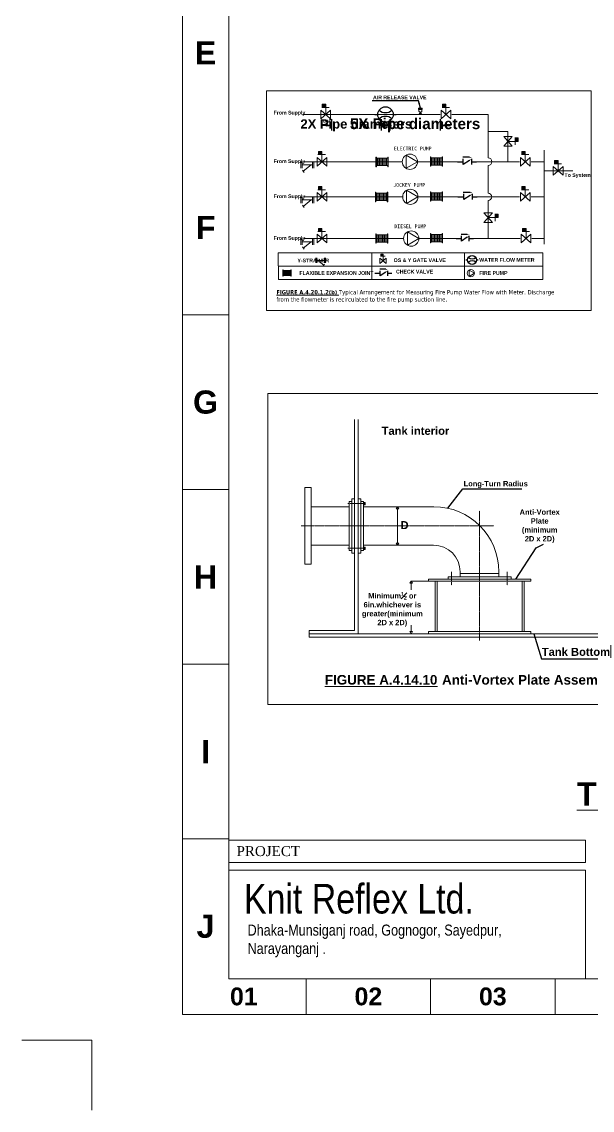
# Model space of a CAD drawing. Header units: inches. Extents: x -98933 to 1585249, y -3352739 to 192771.
# Drawn here: x 57111 to 57553, y 49488 to 50331 of the extents above; entities that cross this region are included whole.
import ezdxf

# ---------------------------------------------------------------- set-up
doc = ezdxf.new("R2010")
doc.units = ezdxf.units.IN
doc.header["$MEASUREMENT"] = 0
doc.header["$PDMODE"] = 35
doc.linetypes.add('HIDDEN', pattern=[0.375, 0.25, -0.125])
doc.layers.get('0').update_dxf_attribs({"lineweight": 0})
doc.layers.get('Defpoints').update_dxf_attribs({"lineweight": 0})
for name, color, linetype in [('017339-5001-45DD-GROUND$0$45MECH-NEW-MW-PIPE', 3, 'Continuous'), ('MAIN-PIPE', 33, 'Continuous'), ('NAFFCO-EQUIP', 7, 'Continuous'), ('PP', 7, 'Continuous')]:
    doc.layers.add(name, color=color, linetype=linetype)
for name, color, linetype, lineweight in [('BORDER', 200, 'Continuous', 5), ('Building', 193, 'Continuous', 0), ('Col.Tex', 3, 'Continuous', 5), ('DIM.', 251, 'Continuous', 5), ('FF-VALVES', 170, 'Continuous', 18), ('flexible joint', 10, 'Continuous', 5), ('Inline', 7, 'Continuous', 0), ('Outline', 7, 'Continuous', 0), ('SADSAD', 7, 'Continuous', 5), ('Scale', 7, 'Continuous', 0), ('Scale_Text', 7, 'Continuous', 0), ('smoke', 232, 'Continuous', 13), ('Text', 7, 'Continuous', 0), ('TEXT-2', 6, 'Continuous', 0), ('TEXT_TITLEBOX', 7, 'Continuous', 13), ('Titelblk', 7, 'Continuous', 25), ('TITLE', 7, 'Continuous', 20), ('wall', 7, 'Continuous', 0), ('y strainer', 10, 'Continuous', 5)]:
    doc.layers.add(name, color=color, linetype=linetype, lineweight=lineweight)
doc.styles.add('MONOTEX', font='times.ttf')
doc.styles.add('MONOTEXT', font='txt')
doc.styles.add('SHT-TEXT-1', font='times.ttf', dxfattribs={"height": 12})
doc.styles.get("Standard").update_dxf_attribs({"font": 'arialbd.ttf', "height": 24})
doc.styles.add('TEXT', font='arial.ttf')
doc.dimstyles.new('1-100', dxfattribs={"dimtxt": 6, "dimasz": 3, "dimexe": 4, "dimexo": 0.0625, "dimgap": 2, "dimtad": 1, "dimdec": 4, "dimzin": 0, "dimdsep": 46, "dimlunit": 4, "dimtxsty": 'Standard', "dimblk": 'ARCHTICK', "dimcen": 0.09, "dimclrt": 7, "dimadec": 0, "dimazin": 0, "dimtfac": 0.75, "dimtdec": 4, "dimtix": 1, "dimtofl": 0, "dimtmove": 0, "dimatfit": 3, "dimfxl": 4, "dimfxlon": 1, "dimtolj": 1, "dimtzin": 0, "dimarcsym": 0})
doc.dimstyles.new('STANDARD$7', dxfattribs={"dimscale": 0, "dimtxt": 7, "dimasz": 2, "dimexe": 0.1875, "dimexo": 0.0625, "dimgap": 0.09, "dimtad": 0, "dimtih": 1, "dimtoh": 1, "dimdec": 4, "dimzin": 0, "dimdsep": 46, "dimtxsty": 'Standard', "dimblk": 'DOT', "dimcen": 0.09375, "dimclrt": 256, "dimadec": 0, "dimazin": 0, "dimtfac": 1, "dimtdec": 4, "dimtofl": 0, "dimtmove": 0, "dimatfit": 3, "dimfxl": 1, "dimtolj": 1, "dimtzin": 0, "dimarcsym": 0})

# ---------------------------------------------------------------- blocks, each defined once
blk = doc.blocks.new('A$C1F5D063A')
at = {"layer": 'y strainer', "linetype": 'Continuous'}
for p, q in [((0, 126), (0, 0)), ((30, 126), (30, 0)), ((30, 63), (225, 63)), ((55, 63), (205, -60)), ((225, 126), (225, 0)), ((254, 126), (254, 0)), ((222, -39), (188, -82))]:
    blk.add_line(p, q, dxfattribs=at)
blk = doc.blocks.new('gggg')
at = {"layer": 'NAFFCO-EQUIP', "color": 6}
for p, q in [((660737, 866022.1), (660751.8, 866022.1)), ((660751.8, 866015.1), (660751.8, 866029.2)), ((660773.1, 866015.1), (660773.1, 866029.2)), ((660773.1, 866022.1), (660784.8, 866022.1))]:
    blk.add_line(p, q, dxfattribs=at)
at = {"layer": 'NAFFCO-EQUIP', "color": 6, "elevation": -1.1}
blk.add_lwpolyline([(660767.5, 866033.2), (660750.7, 866033.2)], dxfattribs=at)
at = {"layer": 'NAFFCO-EQUIP', "color": 6}
blk.add_lwpolyline([(660767.5, 866025.5), (660751.8, 866015.1)], dxfattribs=at)
for points in [[(660765.6, 866022.3), (660773.1, 866029.3), (660763.8, 866025.1)], [(660767.5, 866034.4, -1.1), (660774.6, 866033.2, -1.1), (660767.5, 866032, -1.1)]]:
    blk.add_solid(points, dxfattribs=at)
blk = doc.blocks.new('A$C0680352D')
at = {"layer": 'flexible joint'}
for p, q in [((12, 119), (95, 119)), ((12, 104), (95, 104)), ((12, 90), (95, 90)), ((12, 75), (95, 75)), ((12, 60), (95, 60)), ((12, 45), (95, 45)), ((12, 31), (95, 31)), ((12, 16), (95, 16))]:
    blk.add_line(p, q, dxfattribs=at)
for points in [[(0, 134), (107, 134), (107, 138), (0, 138)], [(12, 134), (95, 134), (95, 5), (12, 5)], [(0, 5), (107, 5), (107, 0), (0, 0)]]:
    blk.add_lwpolyline(points, close=True, dxfattribs=at)
blk = doc.blocks.new('A$C47DA282D')
at = {"lineweight": -2}
h = blk.add_hatch(color=5, dxfattribs=at)
h.dxf.hatch_style = 1
h.paths.add_polyline_path([(205, 118), (169, 118), (169, 69), (205, 69)])
at = {"color": 1, "lineweight": 20, "ltscale": 2}
for p, q in [((0, 138), (122, 138)), ((122, 0), (0, 138)), ((0, 0), (122, 138)), ((61, 69), (205, 69)), ((161, 19), (161, 125)), ((122, 0), (0, 0))]:
    blk.add_line(p, q, dxfattribs=at)
at = {"lineweight": -2}
blk.add_lwpolyline([(205, 69), (169, 69), (169, 118), (205, 118)], close=True, dxfattribs=at)
blk = doc.blocks.new('Gate valve250')
at = {"layer": 'FF-VALVES', "lineweight": -2, "xscale": 0.2285026264755565, "yscale": 0.2285026276667308, "zscale": 0.2285026275724557, "rotation": 90}
blk.add_blockref('A$C47DA282D', (-28540.9, 67553.8, 20471.7), dxfattribs=at)
blk = doc.blocks.new('_ClosedBlank')
at = {"color": 0, "linetype": 'ByBlock', "lineweight": -2}
for p, q in [((-1, 0.17), (0, 0)), ((-1, 0.17), (-1, -0.17)), ((0, 0), (-1, -0.17))]:
    blk.add_line(p, q, dxfattribs=at)
blk = doc.blocks.new('*D288')
at = {"layer": 'Building', "color": 252, "lineweight": -2, "transparency": 16777216}
for p, q in [((57395.9, 50255.92), (57395.9, 50247)), ((57434.98, 50255.92), (57434.98, 50247)), ((57391.9, 50251), (57387.9, 50251)), ((57438.98, 50251), (57442.98, 50251))]:
    blk.add_line(p, q, dxfattribs=at)
at = {"layer": 'Defpoints', "color": 0, "transparency": 16777216}
for p in [(57395.9, 50255.98, 4907.41), (57434.98, 50255.98, 4907.41), (57434.98, 50251)]:
    blk.add_point(p, dxfattribs=at)
at = {"layer": 'Building', "color": 252, "lineweight": -2, "transparency": 16777216, "xscale": 4, "yscale": 4, "zscale": 4}
blk.add_blockref('_ClosedBlank', (57395.9, 50251), dxfattribs=at)
at = {"layer": 'Building', "color": 252, "lineweight": -2, "transparency": 16777216, "xscale": 4, "yscale": 4, "zscale": 4, "rotation": 180}
blk.add_blockref('_ClosedBlank', (57434.98, 50251), dxfattribs=at)
at = {"layer": 'Building', "color": 30, "lineweight": 0, "transparency": 16777216, "insert": (57415.44, 50251), "char_height": 24, "attachment_point": 5}
blk.add_mtext('\\A1;{\\H0.35x;\\C7;5X Pipe diameters}', dxfattribs=at)
blk = doc.blocks.new('*D289')
at = {"layer": 'Building', "color": 252, "lineweight": -2, "transparency": 16777216}
for p, q in [((57350.58, 50255.92), (57350.58, 50247)), ((57389.25, 50255.92), (57389.25, 50247)), ((57346.58, 50251), (57342.58, 50251)), ((57393.25, 50251), (57397.25, 50251))]:
    blk.add_line(p, q, dxfattribs=at)
at = {"layer": 'Defpoints', "color": 0, "transparency": 16777216}
for p in [(57350.58, 50255.98), (57389.25, 50255.98, 4907.41), (57389.25, 50251)]:
    blk.add_point(p, dxfattribs=at)
at = {"layer": 'Building', "color": 252, "lineweight": -2, "transparency": 16777216, "xscale": 4, "yscale": 4, "zscale": 4}
blk.add_blockref('_ClosedBlank', (57350.58, 50251), dxfattribs=at)
at = {"layer": 'Building', "color": 252, "lineweight": -2, "transparency": 16777216, "xscale": 4, "yscale": 4, "zscale": 4, "rotation": 180}
blk.add_blockref('_ClosedBlank', (57389.25, 50251), dxfattribs=at)
at = {"layer": 'Building', "color": 30, "lineweight": 0, "transparency": 16777216, "insert": (57369.92, 50251), "char_height": 24, "attachment_point": 5}
blk.add_mtext('\\A1;{\\H0.3x;\\C7;2X Pipe diameters}', dxfattribs=at)
blk = doc.blocks.new('_DOT')
at = {"color": 0, "linetype": 'ByBlock'}
blk.add_line((-0.5, 0), (-1, 0), dxfattribs=at)
at = {"color": 0, "linetype": 'ByBlock', "const_width": 0.5}
blk.add_lwpolyline([(-0.25, 0, 1), (0.25, 0, 1)], format="xyb", close=True, dxfattribs=at)
blk = doc.blocks.new('GVY')
at = {"color": 7, "lineweight": 30}
for p, q in [((-222152.41, 147300.2, 11917.97), (-222152.41, 147302.46, 11917.97)), ((-222152.41, 147285.94, 11917.97), (-222152.41, 147288.21, 11917.97))]:
    blk.add_line(p, q, dxfattribs=at)
for centre, major_axis, start_param, end_param in [((-222152.41, 147294.2, 11917.97), (4.24, 4.24), 3.926991, 10.210176), ((-222161.55, 147294.2, 11917.97), (5.45, -5.45), 0.076768, 1.494028), ((-222143.27, 147294.2, 11917.97), (5.45, -5.45), 3.218361, 4.635621)]:
    blk.add_ellipse(centre, major_axis=major_axis, ratio=1, start_param=start_param, end_param=end_param, dxfattribs=at)
blk = doc.blocks.new('PAGE')
at = {"layer": 'Inline', "color": 252, "lineweight": 15}
blk.add_lwpolyline([(178051640.63, 22656441.11), (178051640.63, 22657235.79), (178050505.36, 22657235.79), (178050505.36, 22656441.11)], close=True, dxfattribs=at)
at = {"layer": 'Outline', "color": 252, "lineweight": 15}
blk.add_line((178050483.42, 22656424.24), (178051662.57, 22656424.24), dxfattribs=at)
blk.add_lwpolyline([(178050483.42, 22657252.66), (178050483.42, 22656424.24)], dxfattribs=at)
at = {"layer": 'Scale', "color": 252, "lineweight": 9}
for p, q in [((178050483.42, 22656755.67), (178050505.36, 22656755.67)), ((178050483.42, 22656672.88), (178050505.36, 22656672.88)), ((178050483.42, 22656590.1), (178050505.36, 22656590.1)), ((178050483.42, 22656507.32), (178050505.36, 22656507.32)), ((178050542.02, 22656424.24), (178050542.02, 22656441.11)), ((178050601.02, 22656424.24), (178050601.02, 22656441.11)), ((178050660.01, 22656424.24), (178050660.01, 22656441.11))]:
    blk.add_line(p, q, dxfattribs=at)
at = {"layer": 'Scale_Text', "color": 252, "lineweight": 13, "attachment_point": 5}
for s, insert, char_height, width in [('E', (178050494.39, 22656879.84), 10.97, 8.3603), ('F', (178050494.39, 22656797.06), 10.97, 8.3603), ('G', (178050494.39, 22656714.27), 10.97, 8.3603), ('H', (178050494.39, 22656631.49), 10.97, 8.3603), ('I', (178050494.39, 22656548.71), 10.97, 8.3603), ('J', (178050494.39, 22656465.93), 10.97, 8.3603), ('01', (178050512.52, 22656432.67), 8.435, 2.5102), ('02', (178050571.52, 22656432.67), 8.435, 2.5102), ('03', (178050630.51, 22656432.67), 8.435, 2.5102)]:
    blk.add_mtext(s, dxfattribs=dict(at, insert=insert, char_height=char_height, width=width))
blk = doc.blocks.new('Title')
at = {"layer": 'Defpoints', "color": 1, "ltscale": 10}
blk.add_lwpolyline([(-102338.3, -88042.4), (-102338.3, -87942.4), (-102438.3, -87942.4)], dxfattribs=at)
at = {"layer": 'Titelblk', "color": 3, "linetype": 'Continuous', "lineweight": 0, "xscale": 3.014611567961765, "yscale": 3.014611567959946, "zscale": 3.014611567966516}
blk.add_blockref('PAGE', (-536855255.8, -68388224), dxfattribs=at)

msp = doc.modelspace()

# ---------------------------------------------------------------- linework, layer by layer
at = {"color": 1, "lineweight": 0}
for p, q in [((57422.74, 50259.41, 7010.56), (57328.21, 50259.41, 7010.56)), ((57434.98, 50259.41, 7010.56), (57422.74, 50259.41, 7010.56)), ((57460.63, 50259.41, 7010.56), (57443.83, 50259.41, 7010.56)), ((57472.04, 50259.41, 7010.56), (57460.63, 50259.41, 7010.56)), ((57442.38, 50163.3, 7010.42), (57418.4, 50163.3, 7010.42)), ((57449.7, 50163.3, 7010.49), (57442.38, 50163.3, 7010.49)), ((57469.84, 50163.3, 7010.49), (57460.62, 50163.3, 7010.49)), ((57476.29, 50163.3, 7010.39), (57469.84, 50163.3, 7010.39)), ((57497.01, 50163.3, 7010.39), (57476.29, 50163.3, 7010.39)), ((57515.56, 50163.3, 7010.39), (57505.85, 50163.3, 7010.39))]:
    msp.add_line(p, q, dxfattribs=at)
at = {"lineweight": 5}
for p, q in [((57368.47, 50023.05), (57368.47, 49859.66)), ((57371.45, 50023.14), (57371.45, 49912.81)), ((57366.4, 49961.66), (57368.47, 49961.66)), ((57366.4, 49961.66), (57366.4, 49919.49)), ((57373.52, 49961.66), (57371.45, 49961.66)), ((57373.52, 49961.66), (57373.52, 49919.49)), ((57364.34, 49959.6), (57366.4, 49959.6)), ((57364.34, 49959.6), (57364.34, 49921.56)), ((57375.58, 49959.6), (57373.52, 49959.6)), ((57375.58, 49959.6), (57375.58, 49921.56)), ((57375.58, 49958.8), (57376.65, 49958.8)), ((57376.65, 49958.5), (57375.58, 49958.5)), ((57375.58, 49957.35), (57376.65, 49957.35)), ((57376.65, 49957.05), (57375.58, 49957.05)), ((57376.65, 49958.8), (57376.65, 49958.5)), ((57376.65, 49957.35), (57376.65, 49957.05)), ((57364.34, 49921.56), (57366.4, 49921.56)), ((57366.4, 49919.49), (57368.47, 49919.49)), ((57373.52, 49919.49), (57371.45, 49919.49)), ((57375.58, 49921.56), (57373.52, 49921.56)), ((57375.58, 49924.16), (57376.65, 49924.16)), ((57376.65, 49923.86), (57375.58, 49923.86)), ((57375.58, 49922.72), (57376.65, 49922.72)), ((57376.65, 49922.41), (57375.58, 49922.41)), ((57376.65, 49924.16), (57376.65, 49923.86)), ((57376.65, 49922.72), (57376.65, 49922.41)), ((57371.45, 49912.81), (57371.45, 49857.04)), ((57333.23, 49859.66), (57368.47, 49859.66)), ((57333.23, 49859.66), (57333.23, 49854.43)), ((57333.23, 49857.04), (57561.3, 49857.04)), ((57333.23, 49854.43), (57561.3, 49854.43))]:
    msp.add_line(p, q, dxfattribs=at)
at = {"color": 1, "lineweight": 5}
for p, q in [((57334.78, 49955.46), (57364.34, 49955.46)), ((57375.58, 49955.46), (57429.98, 49955.46)), ((57334.78, 49925.69), (57364.34, 49925.69)), ((57375.58, 49925.69), (57429.72, 49925.69))]:
    msp.add_line(p, q, dxfattribs=at)
at = {"layer": '017339-5001-45DD-GROUND$0$45MECH-NEW-MW-PIPE', "color": 6, "linetype": 'Continuous', "lineweight": 0}
for p, q in [((57418.28, 50262.05, 16164382.5), (57418.28, 50263.31, 16164382.5)), ((57418.74, 50261.47, 16164382.5), (57419.03, 50261.38, 16164382.5)), ((57419.12, 50260.68, 16164382.5), (57419.12, 50261.21, 16164382.5)), ((57419.12, 50260.68, 16164382.5), (57419.94, 50260.68, 16164382.5)), ((57419.27, 50260.68, -65665.95), (57419.27, 50260.34, -65665.95)), ((57419.78, 50260.68, -65665.95), (57419.78, 50260.34, -65665.95)), ((57419.94, 50260.68, 16164382.5), (57419.94, 50261.21, 16164382.5)), ((57420.33, 50261.47, 16164382.5), (57420.04, 50261.38, 16164382.5)), ((57420.78, 50262.05, 16164382.5), (57420.78, 50263.31, 16164382.5))]:
    msp.add_line(p, q, dxfattribs=at)
for points, elevation in [([(57418.02, 50263.76), (57421.05, 50263.76), (57421.05, 50264.21), (57418.02, 50264.21)], 16164382.5), ([(57418.02, 50263.31), (57421.05, 50263.31), (57421.05, 50263.76), (57418.02, 50263.76)], 16164382.5), ([(57418.13, 50264.21), (57418.5, 50264.21), (57418.5, 50264.35), (57418.13, 50264.35)], 16164382.5), ([(57419.33, 50264.21), (57419.69, 50264.21), (57419.69, 50264.35), (57419.33, 50264.35)], 16164382.5), ([(57420.62, 50264.21), (57420.98, 50264.21), (57420.98, 50264.35), (57420.62, 50264.35)], 16164382.5), ([(57418.84, 50259.97), (57420.21, 50259.97), (57420.21, 50260.34), (57418.84, 50260.34)], 661099.22)]:
    msp.add_lwpolyline(points, close=True, dxfattribs=dict(at, elevation=elevation))
at = {"layer": '017339-5001-45DD-GROUND$0$45MECH-NEW-MW-PIPE', "color": 6, "linetype": 'Continuous', "lineweight": 0, "elevation": 661099.22}
msp.add_lwpolyline([(57420.45, 50259.49), (57420.45, 50259.97), (57418.58, 50259.97), (57418.58, 50259.49)], dxfattribs=at)
at = {"layer": '017339-5001-45DD-GROUND$0$45MECH-NEW-MW-PIPE', "color": 6, "linetype": 'Continuous', "lineweight": 0}
for centre, radius, start, end in [((57418.62, 50262.05, 16164382.5), 0.346, 180, 205.97429), ((57419.16, 50262.31, 16164382.5), 0.942, 205.97429, 243.30905), ((57419.53, 50257.4, 7010.56), 2.29, 61.46831, 118.53169), ((57418.91, 50261.21, 16164382.5), 0.207, 0, 57.50853), ((57420.15, 50261.21, 16164382.5), 0.207, 122.49147, 180), ((57419.9, 50262.31, 16164382.5), 0.942, 296.69095, 334.02571), ((57420.44, 50262.05, 16164382.5), 0.346, 334.02571, 0)]:
    msp.add_arc(centre, radius, start, end, dxfattribs=at)
at = {"layer": 'Building', "color": 7, "lineweight": 0}
for p, q in [((57381.87, 50152.14, 2103.15), (57381.87, 50131.68, 2103.15)), ((57453.77, 50152.14, 2103.15), (57453.77, 50131.68, 2103.15)), ((57309.37, 50141.91, 2103.15), (57514.47, 50141.91, 2103.15)), ((57309.45, 50131.68, 2103.15), (57514.55, 50131.68, 2103.15))]:
    msp.add_line(p, q, dxfattribs=at)
at = {"layer": 'Building', "color": 252, "lineweight": 0, "elevation": 2103.15}
msp.add_lwpolyline([(57300.24, 50277.68), (57552.03, 50277.68), (57552.03, 50107.45), (57300.24, 50107.45)], close=True, dxfattribs=at)
at = {"layer": 'Building', "color": 7, "lineweight": 0, "elevation": 2103.15}
msp.add_lwpolyline([(57309.45, 50131.68), (57309.37, 50152.14), (57514.47, 50152.14), (57514.55, 50131.68)], dxfattribs=at)
at = {"layer": 'Col.Tex', "color": 1, "linetype": 'ByBlock', "lineweight": 5, "ltscale": 15}
for p, q in [((57441.15, 49901.17), (57489.94, 49901.17)), ((57425.85, 49899.41), (57505.24, 49899.41)), ((57425.85, 49897.76), (57505.24, 49897.76)), ((57430.99, 49858.69), (57430.99, 49897.76)), ((57432.64, 49858.69), (57432.64, 49897.76)), ((57498.45, 49897.76), (57498.45, 49858.69)), ((57500.09, 49897.76), (57500.09, 49858.69)), ((57425.85, 49858.69), (57505.24, 49858.69))]:
    msp.add_line(p, q, dxfattribs=at)
at = {"layer": 'MAIN-PIPE', "color": 1, "lineweight": 0}
for p, q in [((57515.56, 50158.82, 7010.56), (57515.56, 50231.83, 7010.53)), ((57515.56, 50215.83, 7010.56), (57537.77, 50215.83, 7010.56)), ((57337.12, 50163.3, 7010.42), (57329.42, 50163.3, 19087.4))]:
    msp.add_line(p, q, dxfattribs=at)
at = {"layer": 'PP', "color": 1, "linetype": 'Continuous', "lineweight": 0}
for p, q in [((57472.04, 50259.41, 7010.39), (57472.04, 50225.81, 7010.39)), ((57487.46, 50246.13, 7010.56), (57472.04, 50246.13, 7010.34)), ((57487.46, 50222.83, 7010.56), (57487.46, 50246.13, 7010.56)), ((57355, 50222.83, 7010.6), (57329.42, 50222.83, 7010.6)), ((57394.32, 50222.83, 7010.6), (57355, 50222.83, 7010.6)), ((57395.96, 50222.83, 7010.6), (57394.32, 50222.83, 7010.6)), ((57405.56, 50222.83, 7010.6), (57395.96, 50222.83, 7010.6)), ((57442.38, 50222.83, 7010.52), (57417.37, 50222.83, 7010.6)), ((57450.74, 50222.83, 7010.49), (57442.38, 50222.83, 7010.52)), ((57469.84, 50222.83, 7010.53), (57462.96, 50222.83, 7010.49)), ((57475.73, 50222.83, 7010.56), (57469.84, 50222.83, 7010.53)), ((57496.45, 50222.83, 7010.56), (57475.73, 50222.83, 7010.56)), ((57515.56, 50222.83, 7010.56), (57505.3, 50222.83, 7010.56)), ((57472.04, 50219.84, 7010.39), (57472.04, 50198.44, 7010.39)), ((57355, 50195.63, 7010.6), (57329.42, 50195.63, 7010.6)), ((57394.32, 50195.63, 7010.6), (57355, 50195.63, 7010.6)), ((57395.96, 50195.63, 7010.6), (57394.32, 50195.63, 7010.6)), ((57405.85, 50195.63, 7010.6), (57395.96, 50195.63, 7010.6)), ((57442.38, 50195.63, 7010.52), (57417.67, 50195.63, 7010.6)), ((57451.06, 50195.63, 7010.49), (57442.38, 50195.63, 7010.52)), ((57469.84, 50195.63, 7010.51), (57463.48, 50195.63, 7010.49)), ((57475.73, 50195.63, 7010.51), (57469.84, 50195.63, 7010.49)), ((57472.04, 50192.82, 7010.39), (57472.04, 50163.3, 7010.39)), ((57496.45, 50195.63, 7010.48), (57475.73, 50195.63, 7010.51)), ((57515.56, 50195.63, 7010.46), (57505.3, 50195.63, 7010.47)), ((57355, 50163.3, 7010.42), (57337.12, 50163.3, 7010.42)), ((57396.25, 50163.3, 7010.42), (57355, 50163.3, 7010.42)), ((57395.96, 50163.3, 7010.42), (57394.32, 50163.3, 7010.42)), ((57406.59, 50163.3, 7010.42), (57395.96, 50163.3, 7010.42))]:
    msp.add_line(p, q, dxfattribs=at)
at = {"layer": 'PP', "color": 7, "linetype": 'Continuous', "lineweight": 0}
for points, elevation in [([(57417.37, 50222.83), (57408.51, 50227.94), (57408.51, 50217.71)], 7010.6), ([(57417.67, 50195.63), (57408.81, 50200.74), (57408.81, 50190.51)], 7010.6), ([(57418.4, 50163.3), (57409.54, 50168.42), (57409.54, 50158.18)], 7010.42), ([(57461.53, 50136.41), (57457.27, 50138.87), (57457.27, 50133.96)], 2103.15)]:
    msp.add_lwpolyline(points, close=True, dxfattribs=dict(at, elevation=elevation))
for centre, radius in [((57411.47, 50222.83, 7010.6), 5.91), ((57411.76, 50195.63, 7010.6), 5.91), ((57412.49, 50163.3, 7010.42), 5.91), ((57458.69, 50136.41, 2103.15), 2.84)]:
    msp.add_circle(centre, radius, dxfattribs=at)
at = {"layer": 'PP', "color": 1, "linetype": 'Continuous', "lineweight": 0}
for centre, radius in [((57472.04, 50222.83, 7010.56), 2.98), ((57472.04, 50195.63, 7010.51), 2.81)]:
    msp.add_arc(centre, radius, 270, 90, dxfattribs=at)
at = {"layer": 'SADSAD', "color": 1, "lineweight": 5}
msp.add_line((57480.43, 49901.17), (57480.43, 49905.02), dxfattribs=at)
at = {"layer": 'TEXT-2', "color": 251, "linetype": 'HIDDEN', "lineweight": 5}
for p, q in [((57376.99, 49957.92), (57363.33, 49957.92)), ((57465.41, 49851.76), (57465.41, 49952.33)), ((57327.11, 49940.58), (57476.61, 49940.58)), ((57376.99, 49923.33), (57363.33, 49923.33)), ((57443.64, 49904.89), (57443.64, 49894.74)), ((57486.77, 49904.89), (57486.77, 49894.74))]:
    msp.add_line(p, q, dxfattribs=at)
at = {"layer": 'TEXT-2', "color": 52, "lineweight": 5}
for p, q in [((57401.77, 49955.51), (57400.7, 49953.86)), ((57400.7, 49953.86), (57402.85, 49953.86)), ((57401.77, 49955.51), (57402.85, 49953.86)), ((57401.77, 49953.86), (57401.77, 49927.34)), ((57401.77, 49925.69), (57400.7, 49927.34)), ((57400.7, 49927.34), (57402.85, 49927.34)), ((57401.77, 49925.69), (57402.85, 49927.34)), ((57412.33, 49897.76), (57411.25, 49896.12)), ((57411.25, 49896.12), (57413.4, 49896.12)), ((57425.85, 49897.76), (57412.33, 49897.76)), ((57412.33, 49897.76), (57413.4, 49896.12)), ((57412.33, 49896.12), (57412.33, 49891.07)), ((57412.33, 49858.69), (57412.33, 49863.73)), ((57412.33, 49857.04), (57411.25, 49858.69)), ((57411.25, 49858.69), (57413.4, 49858.69)), ((57412.33, 49857.04), (57413.4, 49858.69))]:
    msp.add_line(p, q, dxfattribs=at)
at = {"layer": 'TEXT-2', "color": 1, "lineweight": 5}
for p, q in [((57441.15, 49899.41), (57441.15, 49901.17)), ((57450.4, 49905.02), (57450.4, 49901.17)), ((57450.4, 49903.84), (57480.43, 49903.84)), ((57489.94, 49899.41), (57489.94, 49901.17)), ((57425.85, 49897.76), (57425.85, 49899.41)), ((57505.24, 49897.76), (57505.24, 49899.41)), ((57425.85, 49857.04), (57425.85, 49858.69)), ((57505.24, 49857.04), (57505.24, 49858.69))]:
    msp.add_line(p, q, dxfattribs=at)
at = {"layer": 'TEXT-2', "color": 0, "lineweight": 5}
msp.add_lwpolyline([(57301.4, 50043.12), (57567.15, 50043.12), (57567.15, 49802.16), (57301.4, 49802.16)], close=True, dxfattribs=at)
at = {"layer": 'TEXT-2', "color": 1, "lineweight": 5}
msp.add_lwpolyline([(57330.09, 49970.3), (57334.78, 49970.3), (57334.78, 49910.86), (57330.09, 49910.86)], close=True, dxfattribs=at)
for centre, radius, start, end in [((57429.97, 49905.01), 50.45, 0.00839, 89.99653), ((57429.72, 49905.02), 20.67, 0, 90)]:
    msp.add_arc(centre, radius, start, end, dxfattribs=at)
at = {"layer": 'TEXT_TITLEBOX'}
for p, q in [((57270.98, 49679.87), (57270.98, 49697.15)), ((57270.98, 49697.15), (57547.42, 49697.15)), ((57547.42, 49697.15), (57547.42, 49679.87)), ((57547.42, 49679.87), (57270.98, 49679.87)), ((57270.98, 49589.7), (57270.98, 49673.81)), ((57270.98, 49673.81), (57547.42, 49673.81)), ((57547.42, 49673.81), (57547.42, 49589.7)), ((57547.42, 49589.7), (57270.98, 49589.7))]:
    msp.add_line(p, q, dxfattribs=at)

# ---------------------------------------------------------------- block references
at = {"lineweight": -2, "rotation": 270}
msp.add_blockref('GVY', (-89901.68, -171893, -4907.41), dxfattribs=at)
at = {"lineweight": -2, "xscale": 0.5809088828100357, "yscale": 0.5809088828100357, "zscale": 0.5809088828100357, "rotation": 270}
msp.add_blockref('GVY', (-28104.88, -78903.54, -6923.26), dxfattribs=at)
at = {"layer": 'Building', "color": 6, "lineweight": 0}
for p, xscale, yscale, zscale in [((64191.42, 34062.86, 2103.33), 0.2397084051044658, 0.239708405075362, 0.2397084050612648), ((64284.67, 34062.86, 2103.33), 0.2397084051044658, 0.239708405075362, 0.2397084050612648), ((64188.53, 34026.28, 2103.37), 0.2397084051044658, 0.239708405075362, 0.2397084050612648), ((64346.14, 34026.28, 2103.33), 0.2397084051044658, 0.239708405075362, 0.2397084050612648), ((64371.59, 34019.28, 2103.33), 0.2397084051044658, 0.239708405075362, 0.2397084050612648), ((64188.53, 33999.08, 2103.37), 0.2397084051044658, 0.239708405075362, 0.2397084050612648), ((64346.14, 33999.08, 2103.25), 0.2397084051044658, 0.239708405075362, 0.2397084050612648), ((64188.53, 33966.75, 2103.19), 0.2397084051044658, 0.239708405075362, 0.2397084050612648), ((64346.7, 33966.75, 2103.15), 0.2397084051044658, 0.239708405075362, 0.2397084050612648), ((61771.59, 39780.22, -1037.47), 0.1534133792156354, 0.1534133792447392, 0.1534133792392822)]:
    msp.add_blockref('Gate valve250', p, dxfattribs=dict(at, xscale=xscale, yscale=yscale, zscale=zscale))
at = {"layer": 'Building', "color": 6, "lineweight": 0, "xscale": 0.239708405075362, "yscale": 0.239708405075362, "zscale": 0.2397084050612648, "rotation": 270}
for p in [(41290.91, 43393.32, 2103.33), (41275.49, 43334.21, 2103.15)]:
    msp.add_blockref('Gate valve250', p, dxfattribs=at)
at = {"layer": 'FF-VALVES', "color": 4, "linetype": 'ByBlock', "lineweight": 0}
for p, xscale, yscale, zscale in [((57337.01, 50217.84, 7010.6), -0.0402591077145189, 0.04025910768541507, 0.04025910771770214), ((57337.01, 50190.65, 7010.6), -0.0402591077145189, 0.04025910768541507, 0.04025910771770214), ((57337.01, 50158.32, 7010.42), -0.0402591077145189, 0.04025910768541507, 0.04025910771770214), ((57338.46, 50144.48, 2103.15), 0.02999974356498569, 0.02999974356498569, 0.029999743555436)]:
    msp.add_blockref('A$C1F5D063A', p, dxfattribs=dict(at, xscale=xscale, yscale=yscale, zscale=zscale))
at = {"layer": 'FF-VALVES', "color": 4, "linetype": 'ByBlock', "lineweight": 0, "rotation": 270}
for p, xscale, yscale, zscale in [((57385.13, 50226.28, 7010.56), 0.06825895089423284, 0.06825895089423284, 0.06825895092970313), ((57427.32, 50226.73, 7010.52), 0.06825895089423284, 0.06825895089423284, 0.06825895092970313), ((57384.78, 50199.16, 7010.56), 0.06825895089423284, 0.06825895089423284, 0.06825895092970313), ((57427.32, 50199.53, 7010.52), 0.06825895089423284, 0.06825895089423284, 0.06825895092970313), ((57384.96, 50166.94, 7010.42), 0.06825895089423284, 0.06825895089423284, 0.06825895092970313), ((57427.32, 50167.2, 7010.47), 0.06825895089423284, 0.06825895089423284, 0.06825895092970313), ((57312.92, 50139.03, 2103.15), 0.04621581232640892, 0.04621581232640892, 0.04621581234505356)]:
    msp.add_blockref('A$C0680352D', p, dxfattribs=dict(at, xscale=xscale, yscale=yscale, zscale=zscale))
at = {"layer": 'smoke', "color": 1, "linetype": 'Continuous', "lineweight": 0}
for p, xscale, yscale, zscale in [((-145616.73, -215932.69, 7010.49), 0.3073310783947818, 0.3073310784529895, 0.3073310784157002), ((-148882.37, -220240.5, 7010.49), 0.3122739188256674, 0.312273918883875, 0.3122739188620471), ((-127635.82, -192423.44, 7010.49), 0.2801160871749744, 0.280116087233182, 0.2801160872040782), ((-124618.94, -188413.6, 2103.15), 0.2754548450466245, 0.2754548450466245, 0.2754548450429866)]:
    msp.add_blockref('gggg', p, dxfattribs=dict(at, xscale=xscale, yscale=yscale, zscale=zscale))
at = {"layer": 'TITLE', "xscale": 0.5425392190591083, "yscale": 0.5425392190518323, "zscale": 0.5425392145730539}
msp.add_blockref('Title', (112687.4, 97254.22), dxfattribs=at)

# ---------------------------------------------------------------- texts
at = {"color": 0, "lineweight": 0, "ltscale": 0.06, "attachment_point": 7}
for s, insert, char_height, width in [('From Supply ', (57305.79, 50258.54, -29653.79), 2.8765, 133.0345), ('From Supply ', (57305.79, 50220.94, -29653.79), 2.8765, 133.0345), ('To System', (57531.25, 50210.16), 2.877, 21.2881), ('From Supply ', (57305.79, 50193.74, -29653.79), 2.8765, 133.0345), ('From Supply ', (57305.79, 50161.41, 2103.19), 2.8765, 133.0345)]:
    msp.add_mtext(s, dxfattribs=dict(at, insert=insert, char_height=char_height, width=width))
at = {"color": 0, "lineweight": 0, "ltscale": 0.06, "char_height": 2.8765, "attachment_point": 7, "style": 'MONOTEX'}
for s, insert, width in [('{\\f@BatangChe|b0|i0|c0|p49;ELECTRIC PUMP}', (57399.02, 50231.56, 47962.33), 37.1038), ('{\\f@BatangChe|b0|i0|c0|p49;JOCKEY PUMP}', (57398.54, 50203.32, 7008.53), 31.1381), ('{\\f@BatangChe|b0|i0|c0|p49;DIESEL PUMP}', (57399.35, 50171.28, 7008.53), 34.1464)]:
    msp.add_mtext(s, dxfattribs=dict(at, insert=insert, width=width))
at = {"color": 0, "lineweight": 5}
for s, insert, char_height, width, attachment_point in [('Tank interior', (57389.51, 50017.38), 6.2023, 85.3302, 1), ('Long-Turn Radius', (57453.1, 49975.4), 4.1348, 85.9259, 1), ('Anti-Vortex\\PPlate\\P(minimum \\P2D x 2D)', (57512.03, 49953.41), 4.1348, 59.2415, 2), ('D', (57404.16, 49944.3), 6.2, 6.0572, 1), ('\\A1;Minimum{\\H0.7x;\\S1#2;} or 6in.whichever is greater(minimum \\P2D x 2D)', (57397.81, 49889.31), 4.1348, 59.2415, 2), ('Tank Bottom', (57513.66, 49846.1), 6.2023, 85.3302, 1), ('{\\LFIGURE A.4.14.10 }', (57345.49, 49825.06), 7.4427, 102.3963, 1), ('Anti-Vortex Plate Assembly.', (57436.34, 49825.06), 7.4427, 142.8286, 1)]:
    msp.add_mtext(s, dxfattribs=dict(at, insert=insert, char_height=char_height, width=width, attachment_point=attachment_point))
at = {"layer": 'BORDER', "lineweight": 0, "ltscale": 5, "char_height": 2.8765, "width": 45.4398, "attachment_point": 1}
for s, insert in [('\\A1;{\\C7;WATER FLOW METER }', (57465.2, 50148.13, -168845.56)), ('\\A1;{\\C7;FIRE PUMP}', (57465.2, 50138.04, -168845.56))]:
    msp.add_mtext(s, dxfattribs=dict(at, insert=insert))
at = {"layer": 'DIM.', "color": 5, "lineweight": 13, "insert": (57371.89, 49632.42), "char_height": 22.9442, "width": 621.5025, "attachment_point": 5, "style": 'TEXT'}
msp.add_mtext('{\\fArial Narrow|b0|i0|c0|p34;Knit Reflex Ltd.\\C256;\\P\\pt8.61233;\\fSwis721 BT|b1|i0|c0|p34;\\C7; }', dxfattribs=at)
at = {"layer": 'Text', "color": 0, "lineweight": 0, "insert": (57336.53, 50147.74, 2103.15), "char_height": 2.877, "width": 119.1924, "attachment_point": 2}
msp.add_mtext('Y-STRAINER', dxfattribs=at)
at = {"layer": 'Text', "color": 31, "lineweight": 5, "true_color": 0xfecc66, "insert": (57984.34, 49741.89), "char_height": 18, "width": 1258.7924, "attachment_point": 2}
msp.add_mtext('{\\L\\C3;TOP & SECTIONAL VIEW OF FIRE PUMP ROOM AND WATER RESERVOIR\\C177;\\c8991017; }', dxfattribs=at)
at = {"layer": 'Text', "color": 56, "insert": (57285.6, 49618.99), "char_height": 8.522, "width": 326.6868, "attachment_point": 4, "style": 'MONOTEXT'}
msp.add_mtext('{\\fArial Narrow|b0|i0|c0|p34;\\C7;Dhaka-Munsiganj road, Gognogor, Sayedpur, \\PNarayanganj .}', dxfattribs=at)
at = {"layer": 'TEXT_TITLEBOX', "lineweight": 25, "style": 'SHT-TEXT-1'}
msp.add_text('PROJECT', height=7.722, dxfattribs=at).set_placement((57277.04, 49684.74))
at = {"layer": 'wall', "linetype": 'Continuous', "lineweight": 0, "attachment_point": 1}
for s, insert, char_height, width in [('{\\C7;AIR RELEASE VALVE }', (57382.82, 50274.11, 2103.15), 2.8765, 108.9433), ('{\\C0;OS & Y GATE VALVE}', (57398.87, 50147.95, 2103.15), 2.8765, 84.42), ('{\\C7;CHECK VALVE}', (57400.65, 50139.07, 2103.15), 2.8765, 103.7902), ('{\\fTahoma|b1|i0|c0|p34;\\L\\C7;FIGURE A.4.20.1.2(b)\\fTahoma|b0|i0|c0|p34;\\l Typical Arrangement for Measuring Fire Pump Water Flow with Meter. Discharge from the flowmeter is recirculated to the fire pump suction line.}', (57307.97, 50123.4, 2103.15), 3.35592, 214.6877)]:
    msp.add_mtext(s, dxfattribs=dict(at, insert=insert, char_height=char_height, width=width))
at = {"layer": 'wall', "linetype": 'ByBlock', "lineweight": 0, "attachment_point": 1}
for s, insert, char_height, width in [('{\\C7;G.V}', (57343.85, 50255.48, -16160176.19), 2.397, 4.5652), ('{\\C0;FLAXIBLE EXPANSION JOINT }', (57325.8, 50138.03, 2103.15), 2.8765, 121.1478)]:
    msp.add_mtext(s, dxfattribs=dict(at, insert=insert, char_height=char_height, width=width))

# ---------------------------------------------------------------- dimensions: what is measured, and where the dimension line sits
at = {"layer": 'Building', "color": 6, "lineweight": 0}
for base, p1, p2, text, picture, middle in [((57389.25, 50251, 7010.56), (57350.58, 50255.98, 7010.56), (57389.25, 50255.98, 11917.97), '{\\H0.3x;\\C7;2X Pipe diameters}', '*D289', (57369.92, 50251, 7010.56)), ((57434.98, 50251, 2103.15), (57395.9, 50255.98, 7010.56), (57434.98, 50255.98, 7010.56), '{\\H0.35x;\\C7;5X Pipe diameters}', '*D288', (57415.44, 50251, 2103.15))]:
    dim = msp.add_linear_dim(base=base, p1=p1, p2=p2, text=text, dimstyle='1-100', override={"dimtxt": 10, "dimasz": 4, "dimtad": 0, "dimdec": 0, "dimblk1": 'ClosedBlank', "dimblk2": 'ClosedBlank', "dimsah": 1, "dimcen": 0, "dimclrd": 252, "dimclre": 252, "dimclrt": 30, "dimtdec": 0, "dimfxl": 10, "dimfxlon": 0, "dimarcsym": 1}, dxfattribs=at)
    dim.commit()
    dim.dimension.update_dxf_attribs({"geometry": picture, "text_midpoint": middle})

# ---------------------------------------------------------------- leaders
msp.add_leader([(57419.69, 50264.35, 16164382.5), (57418.04, 50270.07, 16164382.5), (57382.15, 50270.07, 16164382.5)], dimstyle='1-100', override={"dimtxt": 10, "dimasz": 4, "dimgap": 2, "dimtad": 0, "dimdec": 0, "dimcen": 0, "dimclrd": 252, "dimclre": 252, "dimclrt": 30, "dimtdec": 0, "dimfxl": 10, "dimfxlon": 0, "dimarcsym": 1}, dxfattribs=at)
at = {"layer": 'TEXT-2', "color": 1, "lineweight": 5}
for points in [[(57440.88, 49954.28), (57452.39, 49969.31), (57498.17, 49969.31)], [(57493.47, 49899.41), (57509.28, 49923.62), (57514.93, 49926.4)], [(57507.54, 49857.04), (57513.38, 49837.62), (57562.12, 49837.62)]]:
    msp.add_leader(points, dimstyle='STANDARD$7', override={"dimscale": 1, "dimtxt": 12, "dimasz": 1, "dimexe": 1, "dimexo": 1, "dimgap": 1, "dimtih": 0, "dimtoh": 0, "dimdec": 0, "dimlunit": 4, "dimcen": 0, "dimse1": 1, "dimse2": 1, "dimclrd": 252, "dimclre": 256, "dimtm": 1e-09, "dimtdec": 0, "dimtmove": 1, "dimatfit": 0, "dimfxl": 0.18, "dimfxlon": 1, "dimtfillclr": 5, "dimarcsym": 1}, dxfattribs=at)

doc.saveas('drawing.dxf')
